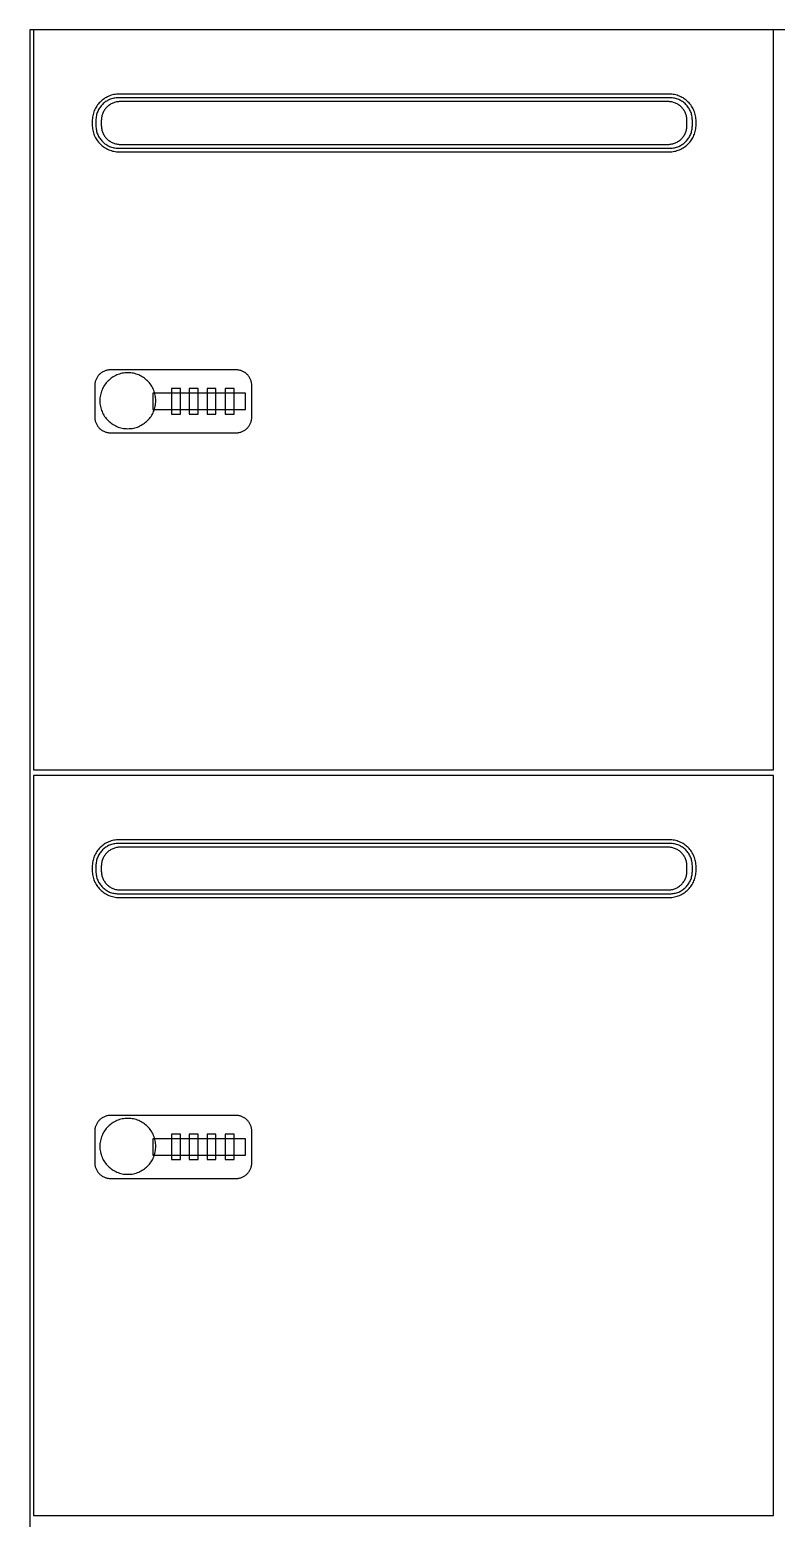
# Model space of a CAD drawing. Header units: millimetres. Extents: x 1075 to 13200, y 678 to 7235.
# Drawn here: x 12348 to 12748, y 1956 to 2755 of the extents above; entities that cross this region are included whole.
import ezdxf

# ---------------------------------------------------------------- set-up
doc = ezdxf.new("R2010")
doc.units = ezdxf.units.MM

msp = doc.modelspace()

# ---------------------------------------------------------------- linework, layer by layer
at = {"color": 0}
for points in [[(13149, 2754.53, 0), (12348, 2754.53, 0), (12348, 1154.53, 0), (13149, 1154.53, 0)], [(12747, 2754.53, 0), (12350, 2754.53, 0), (12350, 2357.53, 0), (12747, 2357.53, 0)], [(12705.5, 2705.51, 0), (12705.48, 2706.26, 0), (12705.42, 2706.99, 0), (12705.33, 2707.72, 0), (12705.2, 2708.43, 0), (12705.04, 2709.14, 0), (12704.85, 2709.82, 0), (12704.62, 2710.5, 0), (12704.36, 2711.16, 0), (12704.07, 2711.8, 0), (12703.75, 2712.43, 0), (12703.4, 2713.04, 0), (12703.02, 2713.62, 0), (12702.61, 2714.19, 0), (12702.18, 2714.74, 0), (12701.72, 2715.27, 0), (12701.24, 2715.77, 0), (12700.74, 2716.25, 0), (12700.21, 2716.71, 0), (12699.66, 2717.14, 0), (12699.09, 2717.55, 0), (12698.51, 2717.93, 0), (12697.9, 2718.28, 0), (12697.27, 2718.6, 0), (12696.63, 2718.89, 0), (12695.97, 2719.15, 0), (12695.29, 2719.38, 0), (12694.61, 2719.57, 0), (12693.9, 2719.73, 0), (12693.19, 2719.86, 0), (12692.46, 2719.95, 0), (12691.73, 2720.01, 0), (12690.98, 2720.03, 0), (12396.02, 2720.03, 0), (12395.27, 2720.01, 0), (12394.54, 2719.95, 0), (12393.81, 2719.86, 0), (12393.1, 2719.73, 0), (12392.39, 2719.57, 0), (12391.7, 2719.38, 0), (12391.03, 2719.15, 0), (12390.37, 2718.89, 0), (12389.73, 2718.6, 0), (12389.1, 2718.28, 0), (12388.49, 2717.93, 0), (12387.9, 2717.55, 0), (12387.33, 2717.14, 0), (12386.79, 2716.71, 0), (12386.26, 2716.25, 0), (12385.75, 2715.77, 0), (12385.27, 2715.27, 0), (12384.82, 2714.74, 0), (12384.39, 2714.19, 0), (12383.98, 2713.62, 0), (12383.6, 2713.04, 0), (12383.25, 2712.43, 0), (12382.93, 2711.8, 0), (12382.64, 2711.16, 0), (12382.38, 2710.5, 0), (12382.15, 2709.82, 0), (12381.96, 2709.14, 0), (12381.79, 2708.43, 0), (12381.67, 2707.72, 0), (12381.57, 2706.99, 0), (12381.52, 2706.26, 0), (12381.5, 2705.51, 0), (12381.5, 2703.55, 0), (12381.52, 2702.8, 0), (12381.57, 2702.07, 0), (12381.67, 2701.34, 0), (12381.79, 2700.63, 0), (12381.96, 2699.92, 0), (12382.15, 2699.23, 0), (12382.38, 2698.56, 0), (12382.64, 2697.9, 0), (12382.93, 2697.26, 0), (12383.25, 2696.63, 0), (12383.6, 2696.02, 0), (12383.98, 2695.43, 0), (12384.39, 2694.86, 0), (12384.82, 2694.32, 0), (12385.27, 2693.79, 0), (12385.75, 2693.28, 0), (12386.26, 2692.8, 0), (12386.79, 2692.35, 0), (12387.33, 2691.92, 0), (12387.9, 2691.51, 0), (12388.49, 2691.13, 0), (12389.1, 2690.78, 0), (12389.73, 2690.46, 0), (12390.37, 2690.17, 0), (12391.03, 2689.91, 0), (12391.7, 2689.68, 0), (12392.39, 2689.49, 0), (12393.1, 2689.32, 0), (12393.81, 2689.2, 0), (12394.54, 2689.1, 0), (12395.27, 2689.05, 0), (12396.02, 2689.03, 0), (12690.98, 2689.03, 0), (12691.73, 2689.05, 0), (12692.46, 2689.1, 0), (12693.19, 2689.2, 0), (12693.9, 2689.32, 0), (12694.61, 2689.49, 0), (12695.29, 2689.68, 0), (12695.97, 2689.91, 0), (12696.63, 2690.17, 0), (12697.27, 2690.46, 0), (12697.9, 2690.78, 0), (12698.51, 2691.13, 0), (12699.09, 2691.51, 0), (12699.66, 2691.92, 0), (12700.21, 2692.35, 0), (12700.74, 2692.8, 0), (12701.24, 2693.28, 0), (12701.72, 2693.79, 0), (12702.18, 2694.32, 0), (12702.61, 2694.86, 0), (12703.02, 2695.43, 0), (12703.4, 2696.02, 0), (12703.75, 2696.63, 0), (12704.07, 2697.26, 0), (12704.36, 2697.9, 0), (12704.62, 2698.56, 0), (12704.85, 2699.23, 0), (12705.04, 2699.92, 0), (12705.2, 2700.63, 0), (12705.33, 2701.34, 0), (12705.42, 2702.07, 0), (12705.48, 2702.8, 0), (12705.5, 2703.55, 0)], [(12703.5, 2706.03, 0), (12703.48, 2706.65, 0), (12703.44, 2707.26, 0), (12703.36, 2707.86, 0), (12703.26, 2708.45, 0), (12703.12, 2709.03, 0), (12702.96, 2709.6, 0), (12702.77, 2710.15, 0), (12702.56, 2710.7, 0), (12702.31, 2711.23, 0), (12702.05, 2711.75, 0), (12701.76, 2712.25, 0), (12701.45, 2712.74, 0), (12701.11, 2713.21, 0), (12700.76, 2713.66, 0), (12700.38, 2714.1, 0), (12699.98, 2714.51, 0), (12699.57, 2714.91, 0), (12699.13, 2715.29, 0), (12698.68, 2715.64, 0), (12698.21, 2715.98, 0), (12697.72, 2716.29, 0), (12697.22, 2716.58, 0), (12696.7, 2716.84, 0), (12696.17, 2717.09, 0), (12695.62, 2717.3, 0), (12695.07, 2717.49, 0), (12694.5, 2717.65, 0), (12693.92, 2717.79, 0), (12693.33, 2717.89, 0), (12692.73, 2717.97, 0), (12692.12, 2718.01, 0), (12691.5, 2718.03, 0), (12395.5, 2718.03, 0), (12394.88, 2718.01, 0), (12394.27, 2717.97, 0), (12393.67, 2717.89, 0), (12393.08, 2717.79, 0), (12392.5, 2717.65, 0), (12391.93, 2717.49, 0), (12391.38, 2717.3, 0), (12390.83, 2717.09, 0), (12390.3, 2716.84, 0), (12389.78, 2716.58, 0), (12389.28, 2716.29, 0), (12388.79, 2715.98, 0), (12388.32, 2715.64, 0), (12387.87, 2715.29, 0), (12387.43, 2714.91, 0), (12387.02, 2714.51, 0), (12386.62, 2714.1, 0), (12386.24, 2713.66, 0), (12385.88, 2713.21, 0), (12385.55, 2712.74, 0), (12385.24, 2712.25, 0), (12384.95, 2711.75, 0), (12384.68, 2711.23, 0), (12384.44, 2710.7, 0), (12384.23, 2710.15, 0), (12384.04, 2709.6, 0), (12383.88, 2709.03, 0), (12383.74, 2708.45, 0), (12383.64, 2707.86, 0), (12383.56, 2707.26, 0), (12383.51, 2706.65, 0), (12383.5, 2706.03, 0), (12383.5, 2703.03, 0), (12383.51, 2702.41, 0), (12383.56, 2701.8, 0), (12383.64, 2701.2, 0), (12383.74, 2700.61, 0), (12383.88, 2700.03, 0), (12384.04, 2699.46, 0), (12384.23, 2698.91, 0), (12384.44, 2698.36, 0), (12384.68, 2697.83, 0), (12384.95, 2697.31, 0), (12385.24, 2696.81, 0), (12385.55, 2696.32, 0), (12385.88, 2695.85, 0), (12386.24, 2695.4, 0), (12386.62, 2694.96, 0), (12387.02, 2694.55, 0), (12387.43, 2694.15, 0), (12387.87, 2693.77, 0), (12388.32, 2693.42, 0), (12388.79, 2693.08, 0), (12389.28, 2692.77, 0), (12389.78, 2692.48, 0), (12390.3, 2692.21, 0), (12390.83, 2691.97, 0), (12391.38, 2691.76, 0), (12391.93, 2691.57, 0), (12392.5, 2691.41, 0), (12393.08, 2691.27, 0), (12393.67, 2691.17, 0), (12394.27, 2691.09, 0), (12394.88, 2691.04, 0), (12395.5, 2691.03, 0), (12691.5, 2691.03, 0), (12692.12, 2691.04, 0), (12692.73, 2691.09, 0), (12693.33, 2691.17, 0), (12693.92, 2691.27, 0), (12694.5, 2691.41, 0), (12695.07, 2691.57, 0), (12695.62, 2691.76, 0), (12696.17, 2691.97, 0), (12696.7, 2692.21, 0), (12697.22, 2692.48, 0), (12697.72, 2692.77, 0), (12698.21, 2693.08, 0), (12698.68, 2693.42, 0), (12699.13, 2693.77, 0), (12699.57, 2694.15, 0), (12699.98, 2694.55, 0), (12700.38, 2694.96, 0), (12700.76, 2695.4, 0), (12701.11, 2695.85, 0), (12701.45, 2696.32, 0), (12701.76, 2696.81, 0), (12702.05, 2697.31, 0), (12702.31, 2697.83, 0), (12702.56, 2698.36, 0), (12702.77, 2698.91, 0), (12702.96, 2699.46, 0), (12703.12, 2700.03, 0), (12703.26, 2700.61, 0), (12703.36, 2701.2, 0), (12703.44, 2701.8, 0), (12703.48, 2702.41, 0), (12703.5, 2703.03, 0)], [(12700.61, 2705.84, 0), (12700.59, 2706.36, 0), (12700.56, 2706.87, 0), (12700.49, 2707.38, 0), (12700.4, 2707.88, 0), (12700.29, 2708.37, 0), (12700.15, 2708.86, 0), (12699.99, 2709.33, 0), (12699.81, 2709.79, 0), (12699.6, 2710.24, 0), (12699.38, 2710.68, 0), (12699.14, 2711.1, 0), (12698.87, 2711.52, 0), (12698.59, 2711.91, 0), (12698.29, 2712.3, 0), (12697.97, 2712.67, 0), (12697.63, 2713.02, 0), (12697.28, 2713.36, 0), (12696.91, 2713.68, 0), (12696.52, 2713.98, 0), (12696.12, 2714.26, 0), (12695.71, 2714.53, 0), (12695.29, 2714.77, 0), (12694.85, 2715, 0), (12694.4, 2715.2, 0), (12693.94, 2715.38, 0), (12693.46, 2715.54, 0), (12692.98, 2715.68, 0), (12692.49, 2715.79, 0), (12691.99, 2715.88, 0), (12691.48, 2715.95, 0), (12690.97, 2715.99, 0), (12690.44, 2716, 0), (12396.55, 2716, 0), (12396.03, 2715.99, 0), (12395.52, 2715.95, 0), (12395.01, 2715.88, 0), (12394.51, 2715.79, 0), (12394.02, 2715.68, 0), (12393.53, 2715.54, 0), (12393.06, 2715.38, 0), (12392.6, 2715.2, 0), (12392.15, 2715, 0), (12391.71, 2714.77, 0), (12391.29, 2714.53, 0), (12390.87, 2714.26, 0), (12390.48, 2713.98, 0), (12390.09, 2713.68, 0), (12389.72, 2713.36, 0), (12389.37, 2713.02, 0), (12389.03, 2712.67, 0), (12388.71, 2712.3, 0), (12388.41, 2711.91, 0), (12388.13, 2711.52, 0), (12387.86, 2711.1, 0), (12387.62, 2710.68, 0), (12387.39, 2710.24, 0), (12387.19, 2709.79, 0), (12387.01, 2709.33, 0), (12386.85, 2708.86, 0), (12386.71, 2708.37, 0), (12386.6, 2707.88, 0), (12386.51, 2707.38, 0), (12386.44, 2706.87, 0), (12386.4, 2706.36, 0), (12386.39, 2705.84, 0), (12386.39, 2703.22, 0), (12386.4, 2702.7, 0), (12386.44, 2702.18, 0), (12386.51, 2701.68, 0), (12386.6, 2701.18, 0), (12386.71, 2700.68, 0), (12386.85, 2700.2, 0), (12387.01, 2699.73, 0), (12387.19, 2699.27, 0), (12387.39, 2698.82, 0), (12387.62, 2698.38, 0), (12387.86, 2697.96, 0), (12388.13, 2697.54, 0), (12388.41, 2697.14, 0), (12388.71, 2696.76, 0), (12389.03, 2696.39, 0), (12389.37, 2696.04, 0), (12389.72, 2695.7, 0), (12390.09, 2695.38, 0), (12390.48, 2695.08, 0), (12390.87, 2694.8, 0), (12391.29, 2694.53, 0), (12391.71, 2694.29, 0), (12392.15, 2694.06, 0), (12392.6, 2693.86, 0), (12393.06, 2693.68, 0), (12393.53, 2693.52, 0), (12394.02, 2693.38, 0), (12394.51, 2693.27, 0), (12395.01, 2693.18, 0), (12395.52, 2693.11, 0), (12396.03, 2693.07, 0), (12396.55, 2693.06, 0), (12690.44, 2693.06, 0), (12690.97, 2693.07, 0), (12691.48, 2693.11, 0), (12691.99, 2693.18, 0), (12692.49, 2693.27, 0), (12692.98, 2693.38, 0), (12693.46, 2693.52, 0), (12693.94, 2693.68, 0), (12694.4, 2693.86, 0), (12694.85, 2694.06, 0), (12695.29, 2694.29, 0), (12695.71, 2694.53, 0), (12696.12, 2694.8, 0), (12696.52, 2695.08, 0), (12696.91, 2695.38, 0), (12697.28, 2695.7, 0), (12697.63, 2696.04, 0), (12697.97, 2696.39, 0), (12698.29, 2696.76, 0), (12698.59, 2697.14, 0), (12698.87, 2697.54, 0), (12699.14, 2697.96, 0), (12699.38, 2698.38, 0), (12699.6, 2698.82, 0), (12699.81, 2699.27, 0), (12699.99, 2699.73, 0), (12700.15, 2700.2, 0), (12700.29, 2700.68, 0), (12700.4, 2701.18, 0), (12700.49, 2701.68, 0), (12700.56, 2702.18, 0), (12700.59, 2702.7, 0), (12700.61, 2703.22, 0)], [(12467.11, 2563.69, 0.48), (12467.1, 2564.12, 0.48), (12467.07, 2564.55, 0.48), (12467.01, 2564.97, 0.48), (12466.94, 2565.38, 0.48), (12466.85, 2565.79, 0.48), (12466.73, 2566.18, 0.48), (12466.6, 2566.57, 0.48), (12466.45, 2566.96, 0.48), (12466.28, 2567.33, 0.48), (12466.1, 2567.69, 0.48), (12465.89, 2568.04, 0.48), (12465.68, 2568.38, 0.48), (12465.44, 2568.71, 0.48), (12465.19, 2569.03, 0.48), (12464.93, 2569.33, 0.48), (12464.65, 2569.63, 0.48), (12464.36, 2569.9, 0.48), (12464.05, 2570.17, 0.48), (12463.73, 2570.42, 0.48), (12463.41, 2570.65, 0.48), (12463.06, 2570.87, 0.48), (12462.71, 2571.07, 0.48), (12462.35, 2571.26, 0.48), (12461.98, 2571.43, 0.48), (12461.6, 2571.58, 0.48), (12461.21, 2571.71, 0.48), (12460.81, 2571.82, 0.48), (12460.4, 2571.92, 0.48), (12459.99, 2571.99, 0.48), (12459.57, 2572.04, 0.48), (12459.14, 2572.08, 0.48), (12458.71, 2572.09, 0.48), (12391.29, 2572.09, 0.48), (12390.85, 2572.08, 0.48), (12390.43, 2572.04, 0.48), (12390.01, 2571.99, 0.48), (12389.59, 2571.92, 0.48), (12389.19, 2571.82, 0.48), (12388.79, 2571.71, 0.48), (12388.4, 2571.58, 0.48), (12388.02, 2571.43, 0.48), (12387.65, 2571.26, 0.48), (12387.28, 2571.07, 0.48), (12386.93, 2570.87, 0.48), (12386.59, 2570.65, 0.48), (12386.26, 2570.42, 0.48), (12385.95, 2570.17, 0.48), (12385.64, 2569.9, 0.48), (12385.35, 2569.63, 0.48), (12385.07, 2569.33, 0.48), (12384.81, 2569.03, 0.48), (12384.56, 2568.71, 0.48), (12384.32, 2568.38, 0.48), (12384.1, 2568.04, 0.48), (12383.9, 2567.69, 0.48), (12383.72, 2567.33, 0.48), (12383.55, 2566.96, 0.48), (12383.4, 2566.57, 0.48), (12383.26, 2566.18, 0.48), (12383.15, 2565.79, 0.48), (12383.06, 2565.38, 0.48), (12382.98, 2564.97, 0.48), (12382.93, 2564.55, 0.48), (12382.9, 2564.12, 0.48), (12382.89, 2563.69, 0.48), (12382.89, 2546.72, 0.48), (12382.9, 2546.29, 0.48), (12382.93, 2545.86, 0.48), (12382.98, 2545.44, 0.48), (12383.06, 2545.03, 0.48), (12383.15, 2544.62, 0.48), (12383.26, 2544.22, 0.48), (12383.4, 2543.83, 0.48), (12383.55, 2543.45, 0.48), (12383.72, 2543.08, 0.48), (12383.9, 2542.72, 0.48), (12384.1, 2542.37, 0.48), (12384.32, 2542.02, 0.48), (12384.56, 2541.7, 0.48), (12384.81, 2541.38, 0.48), (12385.07, 2541.07, 0.48), (12385.35, 2540.78, 0.48), (12385.64, 2540.5, 0.48), (12385.95, 2540.24, 0.48), (12386.26, 2539.99, 0.48), (12386.59, 2539.76, 0.48), (12386.93, 2539.54, 0.48), (12387.28, 2539.33, 0.48), (12387.65, 2539.15, 0.48), (12388.02, 2538.98, 0.48), (12388.4, 2538.83, 0.48), (12388.79, 2538.7, 0.48), (12389.19, 2538.58, 0.48), (12389.59, 2538.49, 0.48), (12390.01, 2538.42, 0.48), (12390.43, 2538.36, 0.48), (12390.85, 2538.33, 0.48), (12391.29, 2538.32, 0.48), (12458.71, 2538.32, 0.48), (12459.14, 2538.33, 0.48), (12459.57, 2538.36, 0.48), (12459.99, 2538.42, 0.48), (12460.4, 2538.49, 0.48), (12460.81, 2538.58, 0.48), (12461.21, 2538.7, 0.48), (12461.6, 2538.83, 0.48), (12461.98, 2538.98, 0.48), (12462.35, 2539.15, 0.48), (12462.71, 2539.33, 0.48), (12463.06, 2539.54, 0.48), (12463.41, 2539.76, 0.48), (12463.73, 2539.99, 0.48), (12464.05, 2540.24, 0.48), (12464.36, 2540.5, 0.48), (12464.65, 2540.78, 0.48), (12464.93, 2541.07, 0.48), (12465.19, 2541.38, 0.48), (12465.44, 2541.7, 0.48), (12465.67, 2542.02, 0.48), (12465.89, 2542.37, 0.48), (12466.1, 2542.72, 0.48), (12466.28, 2543.08, 0.48), (12466.45, 2543.45, 0.48), (12466.6, 2543.83, 0.48), (12466.73, 2544.22, 0.48), (12466.85, 2544.62, 0.48), (12466.94, 2545.03, 0.48), (12467.01, 2545.44, 0.48), (12467.07, 2545.86, 0.48), (12467.1, 2546.29, 0.48), (12467.11, 2546.72, 0.48)], [(12415.62, 2555.53, 0.48), (12415.6, 2556.3, 0.48), (12415.54, 2557.06, 0.48), (12415.45, 2557.81, 0.48), (12415.31, 2558.55, 0.48), (12415.15, 2559.28, 0.48), (12414.94, 2559.99, 0.48), (12414.71, 2560.68, 0.48), (12414.44, 2561.37, 0.48), (12414.14, 2562.03, 0.48), (12413.81, 2562.68, 0.48), (12413.44, 2563.31, 0.48), (12413.05, 2563.91, 0.48), (12412.64, 2564.5, 0.48), (12412.19, 2565.07, 0.48), (12411.72, 2565.61, 0.48), (12411.22, 2566.14, 0.48), (12410.7, 2566.63, 0.48), (12410.15, 2567.1, 0.48), (12409.59, 2567.55, 0.48), (12409, 2567.97, 0.48), (12408.39, 2568.36, 0.48), (12407.76, 2568.72, 0.48), (12407.11, 2569.05, 0.48), (12406.45, 2569.35, 0.48), (12405.77, 2569.62, 0.48), (12405.07, 2569.86, 0.48), (12404.36, 2570.06, 0.48), (12403.63, 2570.23, 0.48), (12402.9, 2570.36, 0.48), (12402.14, 2570.46, 0.48), (12401.38, 2570.51, 0.48), (12400.61, 2570.53, 0.48), (12399.84, 2570.51, 0.48), (12399.08, 2570.46, 0.48), (12398.33, 2570.36, 0.48), (12397.59, 2570.23, 0.48), (12396.86, 2570.06, 0.48), (12396.15, 2569.86, 0.48), (12395.45, 2569.62, 0.48), (12394.77, 2569.35, 0.48), (12394.11, 2569.05, 0.48), (12393.46, 2568.72, 0.48), (12392.83, 2568.36, 0.48), (12392.22, 2567.97, 0.48), (12391.64, 2567.55, 0.48), (12391.07, 2567.1, 0.48), (12390.52, 2566.63, 0.48), (12390, 2566.14, 0.48), (12389.51, 2565.61, 0.48), (12389.03, 2565.07, 0.48), (12388.59, 2564.5, 0.48), (12388.17, 2563.91, 0.48), (12387.78, 2563.31, 0.48), (12387.42, 2562.68, 0.48), (12387.08, 2562.03, 0.48), (12386.78, 2561.37, 0.48), (12386.52, 2560.68, 0.48), (12386.28, 2559.99, 0.48), (12386.08, 2559.28, 0.48), (12385.91, 2558.55, 0.48), (12385.78, 2557.81, 0.48), (12385.68, 2557.06, 0.48), (12385.62, 2556.3, 0.48), (12385.6, 2555.53, 0.48), (12385.62, 2554.76, 0.48), (12385.68, 2553.99, 0.48), (12385.78, 2553.24, 0.48), (12385.91, 2552.5, 0.48), (12386.08, 2551.78, 0.48), (12386.28, 2551.07, 0.48), (12386.52, 2550.37, 0.48), (12386.78, 2549.69, 0.48), (12387.08, 2549.02, 0.48), (12387.42, 2548.38, 0.48), (12387.78, 2547.75, 0.48), (12388.17, 2547.14, 0.48), (12388.59, 2546.55, 0.48), (12389.03, 2545.98, 0.48), (12389.51, 2545.44, 0.48), (12390, 2544.92, 0.48), (12390.52, 2544.42, 0.48), (12391.07, 2543.95, 0.48), (12391.64, 2543.5, 0.48), (12392.22, 2543.08, 0.48), (12392.83, 2542.69, 0.48), (12393.46, 2542.33, 0.48), (12394.11, 2542, 0.48), (12394.77, 2541.7, 0.48), (12395.45, 2541.43, 0.48), (12396.15, 2541.19, 0.48), (12396.86, 2540.99, 0.48), (12397.59, 2540.82, 0.48), (12398.33, 2540.69, 0.48), (12399.08, 2540.6, 0.48), (12399.84, 2540.54, 0.48), (12400.61, 2540.52, 0.48), (12401.38, 2540.54, 0.48), (12402.14, 2540.6, 0.48), (12402.9, 2540.69, 0.48), (12403.63, 2540.82, 0.48), (12404.36, 2540.99, 0.48), (12405.07, 2541.19, 0.48), (12405.77, 2541.43, 0.48), (12406.45, 2541.7, 0.48), (12407.11, 2542, 0.48), (12407.76, 2542.33, 0.48), (12408.39, 2542.69, 0.48), (12409, 2543.08, 0.48), (12409.59, 2543.5, 0.48), (12410.15, 2543.95, 0.48), (12410.7, 2544.42, 0.48), (12411.22, 2544.92, 0.48), (12411.72, 2545.44, 0.48), (12412.19, 2545.98, 0.48), (12412.64, 2546.55, 0.48), (12413.05, 2547.14, 0.48), (12413.44, 2547.75, 0.48), (12413.81, 2548.38, 0.48), (12414.14, 2549.02, 0.48), (12414.44, 2549.69, 0.48), (12414.71, 2550.37, 0.48), (12414.94, 2551.07, 0.48), (12415.15, 2551.78, 0.48), (12415.31, 2552.5, 0.48), (12415.45, 2553.24, 0.48), (12415.54, 2553.99, 0.48), (12415.6, 2554.76, 0.48)], [(12463.75, 2559.54, 0.48), (12414.07, 2559.54, 0.48), (12414.07, 2550.74, 0.48), (12463.75, 2550.74, 0.48)], [(12428.82, 2562.13, 0.48), (12424.06, 2562.13, 0.48), (12424.06, 2548.4, 0.48), (12428.82, 2548.4, 0.48)], [(12438.34, 2562.13, 0.48), (12433.58, 2562.13, 0.48), (12433.58, 2548.4, 0.48), (12438.34, 2548.4, 0.48)], [(12447.87, 2562.13, 0.48), (12443.11, 2562.13, 0.48), (12443.11, 2548.4, 0.48), (12447.87, 2548.4, 0.48)], [(12457.59, 2562.13, 0.48), (12452.84, 2562.13, 0.48), (12452.84, 2548.4, 0.48), (12457.59, 2548.4, 0.48)], [(12747, 2354.53, 0), (12350, 2354.53, 0), (12350, 1957.53, 0), (12747, 1957.53, 0)], [(12705.5, 2305.51, 0), (12705.48, 2306.26, 0), (12705.42, 2306.99, 0), (12705.33, 2307.72, 0), (12705.2, 2308.43, 0), (12705.04, 2309.14, 0), (12704.85, 2309.82, 0), (12704.62, 2310.5, 0), (12704.36, 2311.16, 0), (12704.07, 2311.8, 0), (12703.75, 2312.43, 0), (12703.4, 2313.04, 0), (12703.02, 2313.62, 0), (12702.61, 2314.19, 0), (12702.18, 2314.74, 0), (12701.72, 2315.27, 0), (12701.24, 2315.77, 0), (12700.74, 2316.25, 0), (12700.21, 2316.71, 0), (12699.66, 2317.14, 0), (12699.09, 2317.55, 0), (12698.51, 2317.93, 0), (12697.9, 2318.28, 0), (12697.27, 2318.6, 0), (12696.63, 2318.89, 0), (12695.97, 2319.15, 0), (12695.29, 2319.38, 0), (12694.61, 2319.57, 0), (12693.9, 2319.73, 0), (12693.19, 2319.86, 0), (12692.46, 2319.95, 0), (12691.73, 2320.01, 0), (12690.98, 2320.03, 0), (12396.02, 2320.03, 0), (12395.27, 2320.01, 0), (12394.54, 2319.95, 0), (12393.81, 2319.86, 0), (12393.1, 2319.73, 0), (12392.39, 2319.57, 0), (12391.7, 2319.38, 0), (12391.03, 2319.15, 0), (12390.37, 2318.89, 0), (12389.73, 2318.6, 0), (12389.1, 2318.28, 0), (12388.49, 2317.93, 0), (12387.9, 2317.55, 0), (12387.33, 2317.14, 0), (12386.79, 2316.71, 0), (12386.26, 2316.25, 0), (12385.75, 2315.77, 0), (12385.27, 2315.27, 0), (12384.82, 2314.74, 0), (12384.39, 2314.19, 0), (12383.98, 2313.62, 0), (12383.6, 2313.04, 0), (12383.25, 2312.43, 0), (12382.93, 2311.8, 0), (12382.64, 2311.16, 0), (12382.38, 2310.5, 0), (12382.15, 2309.82, 0), (12381.96, 2309.14, 0), (12381.79, 2308.43, 0), (12381.67, 2307.72, 0), (12381.57, 2306.99, 0), (12381.52, 2306.26, 0), (12381.5, 2305.51, 0), (12381.5, 2303.55, 0), (12381.52, 2302.8, 0), (12381.57, 2302.07, 0), (12381.67, 2301.34, 0), (12381.79, 2300.63, 0), (12381.96, 2299.92, 0), (12382.15, 2299.23, 0), (12382.38, 2298.56, 0), (12382.64, 2297.9, 0), (12382.93, 2297.26, 0), (12383.25, 2296.63, 0), (12383.6, 2296.02, 0), (12383.98, 2295.43, 0), (12384.39, 2294.86, 0), (12384.82, 2294.32, 0), (12385.27, 2293.79, 0), (12385.75, 2293.28, 0), (12386.26, 2292.8, 0), (12386.79, 2292.35, 0), (12387.33, 2291.92, 0), (12387.9, 2291.51, 0), (12388.49, 2291.13, 0), (12389.1, 2290.78, 0), (12389.73, 2290.46, 0), (12390.37, 2290.17, 0), (12391.03, 2289.91, 0), (12391.7, 2289.68, 0), (12392.39, 2289.49, 0), (12393.1, 2289.32, 0), (12393.81, 2289.2, 0), (12394.54, 2289.1, 0), (12395.27, 2289.05, 0), (12396.02, 2289.03, 0), (12690.98, 2289.03, 0), (12691.73, 2289.05, 0), (12692.46, 2289.1, 0), (12693.19, 2289.2, 0), (12693.9, 2289.32, 0), (12694.61, 2289.49, 0), (12695.29, 2289.68, 0), (12695.97, 2289.91, 0), (12696.63, 2290.17, 0), (12697.27, 2290.46, 0), (12697.9, 2290.78, 0), (12698.51, 2291.13, 0), (12699.09, 2291.51, 0), (12699.66, 2291.92, 0), (12700.21, 2292.35, 0), (12700.74, 2292.8, 0), (12701.24, 2293.28, 0), (12701.72, 2293.79, 0), (12702.18, 2294.32, 0), (12702.61, 2294.86, 0), (12703.02, 2295.43, 0), (12703.4, 2296.02, 0), (12703.75, 2296.63, 0), (12704.07, 2297.26, 0), (12704.36, 2297.9, 0), (12704.62, 2298.56, 0), (12704.85, 2299.23, 0), (12705.04, 2299.92, 0), (12705.2, 2300.63, 0), (12705.33, 2301.34, 0), (12705.42, 2302.07, 0), (12705.48, 2302.8, 0), (12705.5, 2303.55, 0)], [(12703.5, 2306.03, 0), (12703.48, 2306.65, 0), (12703.44, 2307.26, 0), (12703.36, 2307.86, 0), (12703.26, 2308.45, 0), (12703.12, 2309.03, 0), (12702.96, 2309.6, 0), (12702.77, 2310.15, 0), (12702.56, 2310.7, 0), (12702.31, 2311.23, 0), (12702.05, 2311.75, 0), (12701.76, 2312.25, 0), (12701.45, 2312.74, 0), (12701.11, 2313.21, 0), (12700.76, 2313.66, 0), (12700.38, 2314.1, 0), (12699.98, 2314.51, 0), (12699.57, 2314.91, 0), (12699.13, 2315.29, 0), (12698.68, 2315.64, 0), (12698.21, 2315.98, 0), (12697.72, 2316.29, 0), (12697.22, 2316.58, 0), (12696.7, 2316.84, 0), (12696.17, 2317.09, 0), (12695.62, 2317.3, 0), (12695.07, 2317.49, 0), (12694.5, 2317.65, 0), (12693.92, 2317.79, 0), (12693.33, 2317.89, 0), (12692.73, 2317.97, 0), (12692.12, 2318.01, 0), (12691.5, 2318.03, 0), (12395.5, 2318.03, 0), (12394.88, 2318.01, 0), (12394.27, 2317.97, 0), (12393.67, 2317.89, 0), (12393.08, 2317.79, 0), (12392.5, 2317.65, 0), (12391.93, 2317.49, 0), (12391.38, 2317.3, 0), (12390.83, 2317.09, 0), (12390.3, 2316.84, 0), (12389.78, 2316.58, 0), (12389.28, 2316.29, 0), (12388.79, 2315.98, 0), (12388.32, 2315.64, 0), (12387.87, 2315.29, 0), (12387.43, 2314.91, 0), (12387.02, 2314.51, 0), (12386.62, 2314.1, 0), (12386.24, 2313.66, 0), (12385.88, 2313.21, 0), (12385.55, 2312.74, 0), (12385.24, 2312.25, 0), (12384.95, 2311.75, 0), (12384.68, 2311.23, 0), (12384.44, 2310.7, 0), (12384.23, 2310.15, 0), (12384.04, 2309.6, 0), (12383.88, 2309.03, 0), (12383.74, 2308.45, 0), (12383.64, 2307.86, 0), (12383.56, 2307.26, 0), (12383.51, 2306.65, 0), (12383.5, 2306.03, 0), (12383.5, 2303.03, 0), (12383.51, 2302.41, 0), (12383.56, 2301.8, 0), (12383.64, 2301.2, 0), (12383.74, 2300.61, 0), (12383.88, 2300.03, 0), (12384.04, 2299.46, 0), (12384.23, 2298.91, 0), (12384.44, 2298.36, 0), (12384.68, 2297.83, 0), (12384.95, 2297.31, 0), (12385.24, 2296.81, 0), (12385.55, 2296.32, 0), (12385.88, 2295.85, 0), (12386.24, 2295.4, 0), (12386.62, 2294.96, 0), (12387.02, 2294.55, 0), (12387.43, 2294.15, 0), (12387.87, 2293.77, 0), (12388.32, 2293.42, 0), (12388.79, 2293.08, 0), (12389.28, 2292.77, 0), (12389.78, 2292.48, 0), (12390.3, 2292.21, 0), (12390.83, 2291.97, 0), (12391.38, 2291.76, 0), (12391.93, 2291.57, 0), (12392.5, 2291.41, 0), (12393.08, 2291.27, 0), (12393.67, 2291.17, 0), (12394.27, 2291.09, 0), (12394.88, 2291.04, 0), (12395.5, 2291.03, 0), (12691.5, 2291.03, 0), (12692.12, 2291.04, 0), (12692.73, 2291.09, 0), (12693.33, 2291.17, 0), (12693.92, 2291.27, 0), (12694.5, 2291.41, 0), (12695.07, 2291.57, 0), (12695.62, 2291.76, 0), (12696.17, 2291.97, 0), (12696.7, 2292.21, 0), (12697.22, 2292.48, 0), (12697.72, 2292.77, 0), (12698.21, 2293.08, 0), (12698.68, 2293.42, 0), (12699.13, 2293.77, 0), (12699.57, 2294.15, 0), (12699.98, 2294.55, 0), (12700.38, 2294.96, 0), (12700.76, 2295.4, 0), (12701.11, 2295.85, 0), (12701.45, 2296.32, 0), (12701.76, 2296.81, 0), (12702.05, 2297.31, 0), (12702.31, 2297.83, 0), (12702.56, 2298.36, 0), (12702.77, 2298.91, 0), (12702.96, 2299.46, 0), (12703.12, 2300.03, 0), (12703.26, 2300.61, 0), (12703.36, 2301.2, 0), (12703.44, 2301.8, 0), (12703.48, 2302.41, 0), (12703.5, 2303.03, 0)], [(12700.61, 2305.84, 0), (12700.59, 2306.36, 0), (12700.56, 2306.87, 0), (12700.49, 2307.38, 0), (12700.4, 2307.88, 0), (12700.29, 2308.37, 0), (12700.15, 2308.86, 0), (12699.99, 2309.33, 0), (12699.81, 2309.79, 0), (12699.6, 2310.24, 0), (12699.38, 2310.68, 0), (12699.14, 2311.1, 0), (12698.87, 2311.52, 0), (12698.59, 2311.91, 0), (12698.29, 2312.3, 0), (12697.97, 2312.67, 0), (12697.63, 2313.02, 0), (12697.28, 2313.36, 0), (12696.91, 2313.68, 0), (12696.52, 2313.98, 0), (12696.12, 2314.26, 0), (12695.71, 2314.53, 0), (12695.29, 2314.77, 0), (12694.85, 2315, 0), (12694.4, 2315.2, 0), (12693.94, 2315.38, 0), (12693.46, 2315.54, 0), (12692.98, 2315.68, 0), (12692.49, 2315.79, 0), (12691.99, 2315.88, 0), (12691.48, 2315.95, 0), (12690.97, 2315.99, 0), (12690.44, 2316, 0), (12396.55, 2316, 0), (12396.03, 2315.99, 0), (12395.52, 2315.95, 0), (12395.01, 2315.88, 0), (12394.51, 2315.79, 0), (12394.02, 2315.68, 0), (12393.53, 2315.54, 0), (12393.06, 2315.38, 0), (12392.6, 2315.2, 0), (12392.15, 2315, 0), (12391.71, 2314.77, 0), (12391.29, 2314.53, 0), (12390.87, 2314.26, 0), (12390.48, 2313.98, 0), (12390.09, 2313.68, 0), (12389.72, 2313.36, 0), (12389.37, 2313.02, 0), (12389.03, 2312.67, 0), (12388.71, 2312.3, 0), (12388.41, 2311.91, 0), (12388.13, 2311.52, 0), (12387.86, 2311.1, 0), (12387.62, 2310.68, 0), (12387.39, 2310.24, 0), (12387.19, 2309.79, 0), (12387.01, 2309.33, 0), (12386.85, 2308.86, 0), (12386.71, 2308.37, 0), (12386.6, 2307.88, 0), (12386.51, 2307.38, 0), (12386.44, 2306.87, 0), (12386.4, 2306.36, 0), (12386.39, 2305.84, 0), (12386.39, 2303.22, 0), (12386.4, 2302.7, 0), (12386.44, 2302.18, 0), (12386.51, 2301.68, 0), (12386.6, 2301.18, 0), (12386.71, 2300.68, 0), (12386.85, 2300.2, 0), (12387.01, 2299.73, 0), (12387.19, 2299.27, 0), (12387.39, 2298.82, 0), (12387.62, 2298.38, 0), (12387.86, 2297.96, 0), (12388.13, 2297.54, 0), (12388.41, 2297.14, 0), (12388.71, 2296.76, 0), (12389.03, 2296.39, 0), (12389.37, 2296.04, 0), (12389.72, 2295.7, 0), (12390.09, 2295.38, 0), (12390.48, 2295.08, 0), (12390.87, 2294.8, 0), (12391.29, 2294.53, 0), (12391.71, 2294.29, 0), (12392.15, 2294.06, 0), (12392.6, 2293.86, 0), (12393.06, 2293.68, 0), (12393.53, 2293.52, 0), (12394.02, 2293.38, 0), (12394.51, 2293.27, 0), (12395.01, 2293.18, 0), (12395.52, 2293.11, 0), (12396.03, 2293.07, 0), (12396.55, 2293.06, 0), (12690.44, 2293.06, 0), (12690.97, 2293.07, 0), (12691.48, 2293.11, 0), (12691.99, 2293.18, 0), (12692.49, 2293.27, 0), (12692.98, 2293.38, 0), (12693.46, 2293.52, 0), (12693.94, 2293.68, 0), (12694.4, 2293.86, 0), (12694.85, 2294.06, 0), (12695.29, 2294.29, 0), (12695.71, 2294.53, 0), (12696.12, 2294.8, 0), (12696.52, 2295.08, 0), (12696.91, 2295.38, 0), (12697.28, 2295.7, 0), (12697.63, 2296.04, 0), (12697.97, 2296.39, 0), (12698.29, 2296.76, 0), (12698.59, 2297.14, 0), (12698.87, 2297.54, 0), (12699.14, 2297.96, 0), (12699.38, 2298.38, 0), (12699.6, 2298.82, 0), (12699.81, 2299.27, 0), (12699.99, 2299.73, 0), (12700.15, 2300.2, 0), (12700.29, 2300.68, 0), (12700.4, 2301.18, 0), (12700.49, 2301.68, 0), (12700.56, 2302.18, 0), (12700.59, 2302.7, 0), (12700.61, 2303.22, 0)], [(12467.11, 2163.69, 0.48), (12467.1, 2164.12, 0.48), (12467.07, 2164.55, 0.48), (12467.01, 2164.97, 0.48), (12466.94, 2165.38, 0.48), (12466.85, 2165.79, 0.48), (12466.73, 2166.18, 0.48), (12466.6, 2166.57, 0.48), (12466.45, 2166.96, 0.48), (12466.28, 2167.33, 0.48), (12466.1, 2167.69, 0.48), (12465.89, 2168.04, 0.48), (12465.68, 2168.38, 0.48), (12465.44, 2168.71, 0.48), (12465.19, 2169.03, 0.48), (12464.93, 2169.33, 0.48), (12464.65, 2169.63, 0.48), (12464.36, 2169.9, 0.48), (12464.05, 2170.17, 0.48), (12463.73, 2170.42, 0.48), (12463.41, 2170.65, 0.48), (12463.06, 2170.87, 0.48), (12462.71, 2171.07, 0.48), (12462.35, 2171.26, 0.48), (12461.98, 2171.43, 0.48), (12461.6, 2171.58, 0.48), (12461.21, 2171.71, 0.48), (12460.81, 2171.82, 0.48), (12460.4, 2171.92, 0.48), (12459.99, 2171.99, 0.48), (12459.57, 2172.04, 0.48), (12459.14, 2172.08, 0.48), (12458.71, 2172.09, 0.48), (12391.29, 2172.09, 0.48), (12390.85, 2172.08, 0.48), (12390.43, 2172.04, 0.48), (12390.01, 2171.99, 0.48), (12389.59, 2171.92, 0.48), (12389.19, 2171.82, 0.48), (12388.79, 2171.71, 0.48), (12388.4, 2171.58, 0.48), (12388.02, 2171.43, 0.48), (12387.65, 2171.26, 0.48), (12387.28, 2171.07, 0.48), (12386.93, 2170.87, 0.48), (12386.59, 2170.65, 0.48), (12386.26, 2170.42, 0.48), (12385.95, 2170.17, 0.48), (12385.64, 2169.9, 0.48), (12385.35, 2169.63, 0.48), (12385.07, 2169.33, 0.48), (12384.81, 2169.03, 0.48), (12384.56, 2168.71, 0.48), (12384.32, 2168.38, 0.48), (12384.1, 2168.04, 0.48), (12383.9, 2167.69, 0.48), (12383.72, 2167.33, 0.48), (12383.55, 2166.96, 0.48), (12383.4, 2166.57, 0.48), (12383.26, 2166.18, 0.48), (12383.15, 2165.79, 0.48), (12383.06, 2165.38, 0.48), (12382.98, 2164.97, 0.48), (12382.93, 2164.55, 0.48), (12382.9, 2164.12, 0.48), (12382.89, 2163.69, 0.48), (12382.89, 2146.72, 0.48), (12382.9, 2146.29, 0.48), (12382.93, 2145.86, 0.48), (12382.98, 2145.44, 0.48), (12383.06, 2145.03, 0.48), (12383.15, 2144.62, 0.48), (12383.26, 2144.22, 0.48), (12383.4, 2143.83, 0.48), (12383.55, 2143.45, 0.48), (12383.72, 2143.08, 0.48), (12383.9, 2142.72, 0.48), (12384.1, 2142.37, 0.48), (12384.32, 2142.02, 0.48), (12384.56, 2141.7, 0.48), (12384.81, 2141.38, 0.48), (12385.07, 2141.07, 0.48), (12385.35, 2140.78, 0.48), (12385.64, 2140.5, 0.48), (12385.95, 2140.24, 0.48), (12386.26, 2139.99, 0.48), (12386.59, 2139.76, 0.48), (12386.93, 2139.54, 0.48), (12387.28, 2139.33, 0.48), (12387.65, 2139.15, 0.48), (12388.02, 2138.98, 0.48), (12388.4, 2138.83, 0.48), (12388.79, 2138.7, 0.48), (12389.19, 2138.58, 0.48), (12389.59, 2138.49, 0.48), (12390.01, 2138.42, 0.48), (12390.43, 2138.36, 0.48), (12390.85, 2138.33, 0.48), (12391.29, 2138.32, 0.48), (12458.71, 2138.32, 0.48), (12459.14, 2138.33, 0.48), (12459.57, 2138.36, 0.48), (12459.99, 2138.42, 0.48), (12460.4, 2138.49, 0.48), (12460.81, 2138.58, 0.48), (12461.21, 2138.7, 0.48), (12461.6, 2138.83, 0.48), (12461.98, 2138.98, 0.48), (12462.35, 2139.15, 0.48), (12462.71, 2139.33, 0.48), (12463.06, 2139.54, 0.48), (12463.41, 2139.76, 0.48), (12463.73, 2139.99, 0.48), (12464.05, 2140.24, 0.48), (12464.36, 2140.5, 0.48), (12464.65, 2140.78, 0.48), (12464.93, 2141.07, 0.48), (12465.19, 2141.38, 0.48), (12465.44, 2141.7, 0.48), (12465.67, 2142.02, 0.48), (12465.89, 2142.37, 0.48), (12466.1, 2142.72, 0.48), (12466.28, 2143.08, 0.48), (12466.45, 2143.45, 0.48), (12466.6, 2143.83, 0.48), (12466.73, 2144.22, 0.48), (12466.85, 2144.62, 0.48), (12466.94, 2145.03, 0.48), (12467.01, 2145.44, 0.48), (12467.07, 2145.86, 0.48), (12467.1, 2146.29, 0.48), (12467.11, 2146.72, 0.48)], [(12415.62, 2155.53, 0.48), (12415.6, 2156.3, 0.48), (12415.54, 2157.06, 0.48), (12415.45, 2157.81, 0.48), (12415.31, 2158.55, 0.48), (12415.15, 2159.27, 0.48), (12414.94, 2159.99, 0.48), (12414.71, 2160.68, 0.48), (12414.44, 2161.37, 0.48), (12414.14, 2162.03, 0.48), (12413.81, 2162.68, 0.48), (12413.44, 2163.31, 0.48), (12413.05, 2163.91, 0.48), (12412.64, 2164.5, 0.48), (12412.19, 2165.07, 0.48), (12411.72, 2165.61, 0.48), (12411.22, 2166.14, 0.48), (12410.7, 2166.63, 0.48), (12410.15, 2167.1, 0.48), (12409.59, 2167.55, 0.48), (12409, 2167.97, 0.48), (12408.39, 2168.36, 0.48), (12407.76, 2168.72, 0.48), (12407.11, 2169.05, 0.48), (12406.45, 2169.35, 0.48), (12405.77, 2169.62, 0.48), (12405.07, 2169.86, 0.48), (12404.36, 2170.06, 0.48), (12403.63, 2170.23, 0.48), (12402.9, 2170.36, 0.48), (12402.14, 2170.46, 0.48), (12401.38, 2170.51, 0.48), (12400.61, 2170.53, 0.48), (12399.84, 2170.51, 0.48), (12399.08, 2170.46, 0.48), (12398.33, 2170.36, 0.48), (12397.59, 2170.23, 0.48), (12396.86, 2170.06, 0.48), (12396.15, 2169.86, 0.48), (12395.45, 2169.62, 0.48), (12394.77, 2169.35, 0.48), (12394.11, 2169.05, 0.48), (12393.46, 2168.72, 0.48), (12392.83, 2168.36, 0.48), (12392.22, 2167.97, 0.48), (12391.64, 2167.55, 0.48), (12391.07, 2167.1, 0.48), (12390.52, 2166.63, 0.48), (12390, 2166.14, 0.48), (12389.51, 2165.61, 0.48), (12389.03, 2165.07, 0.48), (12388.59, 2164.5, 0.48), (12388.17, 2163.91, 0.48), (12387.78, 2163.31, 0.48), (12387.42, 2162.68, 0.48), (12387.08, 2162.03, 0.48), (12386.78, 2161.37, 0.48), (12386.52, 2160.68, 0.48), (12386.28, 2159.99, 0.48), (12386.08, 2159.27, 0.48), (12385.91, 2158.55, 0.48), (12385.78, 2157.81, 0.48), (12385.68, 2157.06, 0.48), (12385.62, 2156.3, 0.48), (12385.6, 2155.53, 0.48), (12385.62, 2154.76, 0.48), (12385.68, 2153.99, 0.48), (12385.78, 2153.24, 0.48), (12385.91, 2152.5, 0.48), (12386.08, 2151.78, 0.48), (12386.28, 2151.07, 0.48), (12386.52, 2150.37, 0.48), (12386.78, 2149.69, 0.48), (12387.08, 2149.02, 0.48), (12387.42, 2148.38, 0.48), (12387.78, 2147.75, 0.48), (12388.17, 2147.14, 0.48), (12388.59, 2146.55, 0.48), (12389.03, 2145.98, 0.48), (12389.51, 2145.44, 0.48), (12390, 2144.92, 0.48), (12390.52, 2144.42, 0.48), (12391.07, 2143.95, 0.48), (12391.64, 2143.5, 0.48), (12392.22, 2143.08, 0.48), (12392.83, 2142.69, 0.48), (12393.46, 2142.33, 0.48), (12394.11, 2142, 0.48), (12394.77, 2141.7, 0.48), (12395.45, 2141.43, 0.48), (12396.15, 2141.19, 0.48), (12396.86, 2140.99, 0.48), (12397.59, 2140.82, 0.48), (12398.33, 2140.69, 0.48), (12399.08, 2140.6, 0.48), (12399.84, 2140.54, 0.48), (12400.61, 2140.52, 0.48), (12401.38, 2140.54, 0.48), (12402.14, 2140.6, 0.48), (12402.9, 2140.69, 0.48), (12403.63, 2140.82, 0.48), (12404.36, 2140.99, 0.48), (12405.07, 2141.19, 0.48), (12405.77, 2141.43, 0.48), (12406.45, 2141.7, 0.48), (12407.11, 2142, 0.48), (12407.76, 2142.33, 0.48), (12408.39, 2142.69, 0.48), (12409, 2143.08, 0.48), (12409.59, 2143.5, 0.48), (12410.15, 2143.95, 0.48), (12410.7, 2144.42, 0.48), (12411.22, 2144.92, 0.48), (12411.72, 2145.44, 0.48), (12412.19, 2145.98, 0.48), (12412.64, 2146.55, 0.48), (12413.05, 2147.14, 0.48), (12413.44, 2147.75, 0.48), (12413.81, 2148.38, 0.48), (12414.14, 2149.02, 0.48), (12414.44, 2149.69, 0.48), (12414.71, 2150.37, 0.48), (12414.94, 2151.07, 0.48), (12415.15, 2151.78, 0.48), (12415.31, 2152.5, 0.48), (12415.45, 2153.24, 0.48), (12415.54, 2153.99, 0.48), (12415.6, 2154.76, 0.48)], [(12463.75, 2159.54, 0.48), (12414.07, 2159.54, 0.48), (12414.07, 2150.74, 0.48), (12463.75, 2150.74, 0.48)], [(12428.82, 2162.13, 0.48), (12424.06, 2162.13, 0.48), (12424.06, 2148.4, 0.48), (12428.82, 2148.4, 0.48)], [(12438.34, 2162.13, 0.48), (12433.58, 2162.13, 0.48), (12433.58, 2148.4, 0.48), (12438.34, 2148.4, 0.48)], [(12447.87, 2162.13, 0.48), (12443.11, 2162.13, 0.48), (12443.11, 2148.4, 0.48), (12447.87, 2148.4, 0.48)], [(12457.59, 2162.13, 0.48), (12452.84, 2162.13, 0.48), (12452.84, 2148.4, 0.48), (12457.59, 2148.4, 0.48)]]:
    msp.add_polyline3d(points, close=True, dxfattribs=at)

doc.saveas('drawing.dxf')
